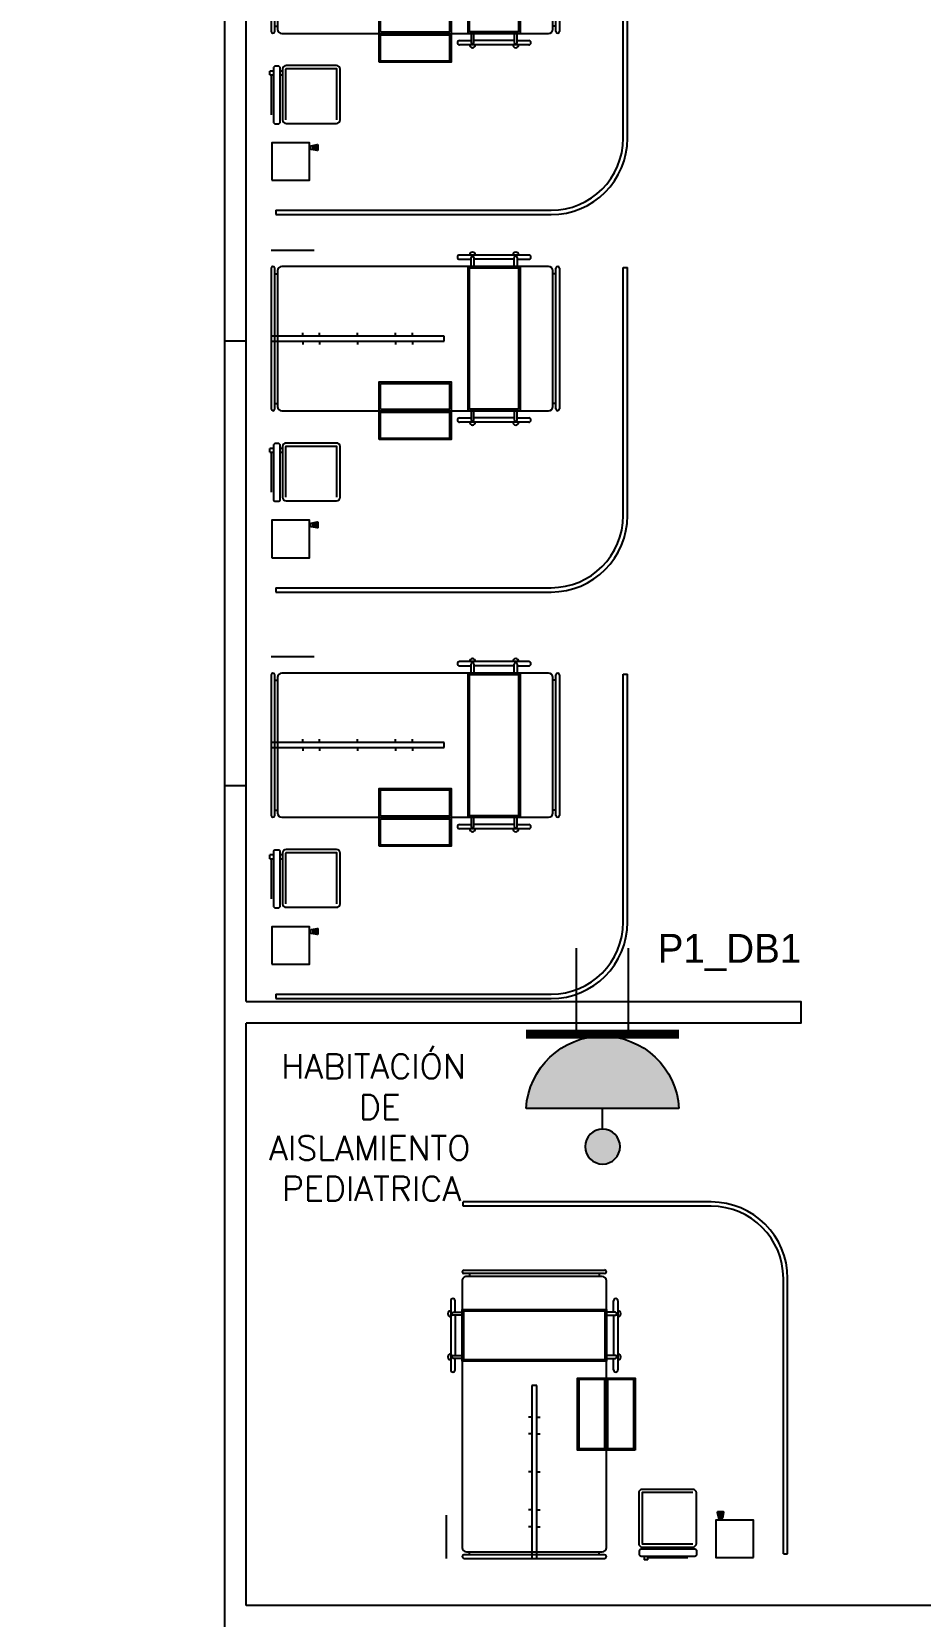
# Model space of a CAD drawing. Header units: metres. Extents: x -39 to 21688, y -24 to 9022.
# Drawn here: x 142.68 to 148.84, y 24.43 to 35.41 of the extents above; entities that cross this region are included whole.
import ezdxf

# ---------------------------------------------------------------- set-up
doc = ezdxf.new("R2010")
doc.units = ezdxf.units.M
doc.header["$MEASUREMENT"] = 0
for name, color, linetype in [('AN-TEXTO', 3, 'Continuous'), ('AR-MOBILIRIO', 1, 'Continuous'), ('AR-MUROS', 6, 'Continuous'), ('AR-PUERTAS', 2, 'Continuous'), ('AR-SUELO', 1, 'Continuous'), ('AR-VENTANAS', 2, 'Continuous')]:
    doc.layers.add(name, color=color, linetype=linetype)
doc.styles.add('REGULAR-2.5', font='romans.shx', dxfattribs={"height": 2.5})

# ---------------------------------------------------------------- blocks, each defined once
blk = doc.blocks.new('AR-CAMILLA 2')
at = {"layer": 'AR-MOBILIRIO'}
for p, q in [((-0.11, 0.319, 0), (-0.41, 0.319, 0)), ((1.377, 0.287, 0), (0.897, 0.287, 0)), ((0.897, 0.257, 0), (0.977, 0.257, 0)), ((0.977, 0.207, 0), (0.977, 0.27, 0)), ((0.997, 0.27, 0), (0.997, 0.207, 0)), ((1.277, 0.257, 0), (0.997, 0.257, 0)), ((1.277, 0.207, 0), (1.277, 0.27, 0)), ((1.297, 0.27, 0), (1.297, 0.207, 0)), ((1.297, 0.257, 0), (1.377, 0.257, 0)), ((-0.41, 0.195, 0), (-0.41, -0.78, 0)), ((-0.385, -0.78, 0), (-0.385, 0.195, 0)), ((-0.385, 0.157, 0), (-0.365, 0.157, 0)), ((-0.365, 0.177, 0), (-0.365, -0.763, 0)), ((1.515, 0.207, 0), (-0.335, 0.207, 0)), ((0.957, -0.793, 0), (0.957, 0.207, 0)), ((0.957, 0.207, 0), (1.317, 0.207, 0)), ((0.967, -0.783, 0), (0.967, 0.197, 0)), ((0.967, 0.197, 0), (1.307, 0.197, 0)), ((1.307, 0.197, 0), (1.307, -0.783, 0)), ((1.317, 0.207, 0), (1.317, -0.793, 0)), ((1.545, -0.763, 0), (1.545, 0.177, 0)), ((1.565, 0.157, 0), (1.545, 0.157, 0)), ((1.565, -0.78, 0), (1.565, 0.195, 0)), ((1.59, 0.195, 0), (1.59, -0.78, 0)), ((2.032, -1.52, 0), (2.032, 0.2, 0)), ((2.032, 0.2, 0), (2.062, 0.2, 0)), ((2.062, -1.52, 0), (2.062, 0.2, 0)), ((0.79, -0.275, 0), (-0.41, -0.275, 0)), ((-0.41, -0.275, 0), (-0.41, -0.31, 0)), ((-0.41, -0.31, 0), (0.79, -0.31, 0)), ((-0.19, -0.275, 0), (-0.19, -0.252, 0)), ((-0.19, -0.31, 0), (-0.19, -0.333, 0)), ((-0.073, -0.275, 0), (-0.073, -0.252, 0)), ((-0.073, -0.31, 0), (-0.073, -0.333, 0)), ((0.19, -0.275, 0), (0.19, -0.252, 0)), ((0.19, -0.31, 0), (0.19, -0.333, 0)), ((0.453, -0.275, 0), (0.453, -0.252, 0)), ((0.453, -0.31, 0), (0.453, -0.333, 0)), ((0.57, -0.275, 0), (0.57, -0.252, 0)), ((0.57, -0.31, 0), (0.57, -0.333, 0)), ((0.79, -0.31, 0), (0.79, -0.275, 0)), ((0.35, -0.603, 0), (0.83, -0.603, 0)), ((0.35, -0.783, 0), (0.35, -0.603, 0)), ((0.83, -0.783, 0), (0.83, -0.603, 0)), ((-0.385, -0.743, 0), (-0.365, -0.743, 0)), ((1.565, -0.743, 0), (1.545, -0.743, 0)), ((-0.335, -0.793, 0), (1.515, -0.793, 0)), ((0.34, -0.793, 0), (0.84, -0.793, 0)), ((0.35, -0.783, 0), (0.83, -0.783, 0)), ((0.35, -0.803, 0), (0.83, -0.803, 0)), ((0.35, -0.983, 0), (0.35, -0.803, 0)), ((0.83, -0.983, 0), (0.83, -0.803, 0)), ((0.897, -0.843, 0), (0.977, -0.843, 0)), ((1.377, -0.873, 0), (0.897, -0.873, 0)), ((1.317, -0.793, 0), (0.957, -0.793, 0)), ((1.307, -0.783, 0), (0.967, -0.783, 0)), ((0.977, -0.793, 0), (0.977, -0.856, 0)), ((0.997, -0.856, 0), (0.997, -0.793, 0)), ((1.277, -0.843, 0), (0.997, -0.843, 0)), ((1.277, -0.793, 0), (1.277, -0.856, 0)), ((1.297, -0.856, 0), (1.297, -0.793, 0)), ((1.297, -0.843, 0), (1.377, -0.843, 0)), ((0.35, -0.983, 0), (0.83, -0.983, 0)), ((-0.419, -1.081, 0), (-0.419, -1.054, 0)), ((-0.394, -1.054, 0), (-0.419, -1.054, 0)), ((-0.419, -1.081, 0), (-0.394, -1.081, 0)), ((-0.407, -1.358, 0), (-0.407, -1.081, 0)), ((-0.331, -1.054, 0), (-0.346, -1.054, 0)), ((-0.346, -1.081, 0), (-0.331, -1.081, 0)), ((-0.309, -1.042, 0), (-0.309, -1.392, 0)), ((0.044, -1.04, 0), (-0.306, -1.04, 0)), ((-0.134, -1.582, 0), (-0.144, -1.582, 0)), ((-0.144, -1.812, 0), (-0.144, -1.584, 0)), ((-0.134, -1.587, 0), (-0.144, -1.587, 0)), ((-0.119, -1.6, 0), (-0.119, -1.569, 0)), ((-0.114, -1.601, 0), (-0.114, -1.568, 0)), ((-0.109, -1.602, 0), (-0.109, -1.567, 0)), ((-0.104, -1.603, 0), (-0.104, -1.566, 0)), ((-0.099, -1.604, 0), (-0.099, -1.565, 0)), ((-0.094, -1.605, 0), (-0.094, -1.565, 0)), ((-0.089, -1.605, 0), (-0.089, -1.564, 0)), ((-0.378, -2.02, 0), (1.532, -2.02, 0)), ((-0.378, -2.02, 0), (-0.378, -2.05, 0)), ((-0.378, -2.05, 0), (1.532, -2.05, 0))]:
    blk.add_line(p, q, dxfattribs=at)
at = {"layer": 'AR-MOBILIRIO', "elevation": 0}
for points in [[(0.34, -0.993), (0.34, -0.593), (0.84, -0.593), (0.84, -0.993)], [(-0.404, -1.812), (-0.144, -1.812), (-0.144, -1.552), (-0.404, -1.552)]]:
    blk.add_lwpolyline(points, close=True, dxfattribs=at)
for points in [[(-0.394, -1.035), (-0.394, -1.406, 0.414214), (-0.379, -1.421), (-0.361, -1.421, 0.414214), (-0.346, -1.406), (-0.346, -1.035, 0.414214), (-0.361, -1.02), (-0.379, -1.02, 0.414214)], [(-0.331, -1.042), (-0.331, -1.392, 0.414214), (-0.306, -1.417), (0.044, -1.417, 0.414214), (0.069, -1.392), (0.069, -1.042, 0.414214), (0.044, -1.017), (-0.306, -1.017, 0.414214)], [(-0.131, -1.572), (-0.091, -1.564, -0.487928), (-0.085, -1.569), (-0.085, -1.6, -0.487928), (-0.091, -1.605), (-0.131, -1.598, -0.344151), (-0.134, -1.593), (-0.134, -1.576, -0.344151)]]:
    blk.add_lwpolyline(points, format="xyb", close=True, dxfattribs=at)
blk.add_lwpolyline([(0.047, -1.392), (0.047, -1.042)], dxfattribs=at)
at = {"layer": 'AR-MOBILIRIO'}
for centre, radius, start, end in [((0.897, 0.272, 0), 0.015, 90, 270), ((0.987, 0.287, 0), 0.02, 360, 180), ((0.987, 0.27, 0), 0.01, 360, 180), ((1.287, 0.287, 0), 0.02, 360, 180), ((1.287, 0.27, 0), 0.01, 360, 180), ((1.377, 0.272, 0), 0.015, 270, 90), ((-0.397, 0.195, 0), 0.0125, 360, 180), ((-0.335, 0.177, 0), 0.03, 90, 180), ((1.515, 0.177, 0), 0.03, 360, 90), ((1.578, 0.195, 0), 0.0125, 360, 180), ((-0.335, -0.763, 0), 0.03, 180, 270), ((1.515, -0.763, 0), 0.03, 270, 360), ((-0.397, -0.78, 0), 0.0125, 180, 360), ((0.897, -0.858, 0), 0.015, 90, 270), ((0.987, -0.873, 0), 0.02, 180, 360), ((0.987, -0.856, 0), 0.01, 180, 360), ((1.287, -0.873, 0), 0.02, 180, 360), ((1.287, -0.856, 0), 0.01, 180, 360), ((1.377, -0.858, 0), 0.015, 270, 90), ((1.578, -0.78, 0), 0.0125, 180, 360), ((-0.306, -1.042, 0), 0.0029, 90, 180), ((0.044, -1.042, 0), 0.0029, 360, 90), ((1.532, -1.52, 0), 0.5, 270, 360), ((1.532, -1.52, 0), 0.53, 270, 360)]:
    blk.add_arc(centre, radius, start, end, dxfattribs=at)
blk = doc.blocks.new('16A twin WP')
at = {"ltscale": 8}
h = blk.add_hatch(color=256, dxfattribs=at)
edge = h.paths.add_edge_path()
edge.add_ellipse((17.39, -0.95), major_axis=(0.17, 17.42), ratio=1, start_angle=273.7089, end_angle=447.4296, ccw=False)
edge.add_line((34.79, 0), (0, 0))
h = blk.add_hatch(color=256, dxfattribs=at)
edge = h.paths.add_edge_path()
edge.add_ellipse((17.39, -8.68), major_axis=(-2.81, 2.81), ratio=1, start_angle=0, end_angle=360)
for p, q in [((11.47, 16.91), (11.47, 36.51)), ((23.31, 16.91), (23.31, 36.51)), ((34.79, 0), (0, 0)), ((17.39, -4.7), (17.39, 0))]:
    blk.add_line(p, q, dxfattribs=at)
at = {"ltscale": 8, "const_width": 2}
blk.add_lwpolyline([(34.79, 16.91), (-0.01, 16.91)], dxfattribs=at)
at = {"ltscale": 8, "extrusion": (0, 0, -1)}
blk.add_ellipse((17.39, -0.95), major_axis=(0.17, 17.42), ratio=1, start_param=-1.525934, end_param=1.506063, dxfattribs=at)
at = {"ltscale": 8}
blk.add_ellipse((17.39, -8.68), major_axis=(-2.81, 2.81), ratio=1, start_param=3.926991, end_param=10.210176, dxfattribs=at)

msp = doc.modelspace()

# ---------------------------------------------------------------- linework, layer by layer
at = {"layer": 'AR-MUROS'}
for points in [[(144.01989, 46.29698), (144.01989, 13.40006), (144.16989, 13.40006), (144.16989, 13.68495)], [(144.16989, 34.78317), (144.16989, 43.39452)], [(144.16989, 28.68913), (144.16989, 34.63317), (144.16989, 43.39452)], [(144.16989, 28.68913), (144.16989, 34.63317)], [(144.16989, 28.68913), (148.01561, 28.68913), (148.01561, 28.53913), (144.16989, 28.53913)], [(144.16989, 24.50006), (144.16989, 28.53913)], [(149.86989, 26.49696), (149.86989, 24.50006), (148.73685, 24.50006), (144.16989, 24.50006)]]:
    msp.add_lwpolyline(points, dxfattribs=at)
at = {"layer": 'AR-PUERTAS'}
msp.add_circle((164.88265, 27.62249), 40.08066, dxfattribs=at)
at = {"layer": 'AR-VENTANAS'}
msp.add_lwpolyline([(144.16989, 33.26814), (144.01989, 33.26814), (144.01989, 30.1873), (144.16989, 30.1873)], close=True, dxfattribs=at)

# ---------------------------------------------------------------- block references
at = {"layer": 'AR-MUROS'}
for p in [(144.75177, 36.1951, 0), (144.75177, 33.57813, 0), (144.75177, 30.75889, 0)]:
    msp.add_blockref('AR-CAMILLA 2', p, dxfattribs=at)
at = {"layer": 'AR-MUROS', "rotation": 90}
msp.add_blockref('AR-CAMILLA 2', (145.8745, 25.2365, 0), dxfattribs=at)
at = {"layer": 'AR-SUELO', "xscale": 0.0304565344946113, "yscale": 0.0304565344946113, "zscale": 0.0304565344946113}
msp.add_blockref('16A twin WP', (146.11126, 27.94677), dxfattribs=at)

# ---------------------------------------------------------------- texts
at = {"layer": 'AN-TEXTO', "insert": (144.43829, 28.32352), "char_height": 0.1696598, "attachment_point": 1, "style": 'REGULAR-2.5'}
msp.add_mtext_dynamic_manual_height_columns('\\pi-0.02521;HABITACIÓN\\P\\pi0.51205;DE\\P\\pi-0.11004;AISLAMIENTO\\P\\pi-0.02117;PEDIATRICA', width=1.2987809, gutter_width=0.8483, heights=[1.25748], dxfattribs=at)
at = {"layer": 'AR-VENTANAS', "insert": (147.02311, 29.1571), "char_height": 0.2, "attachment_point": 1}
msp.add_mtext_dynamic_manual_height_columns('P1_DB1', width=3.1262579, gutter_width=1, heights=[0], dxfattribs=at)

doc.saveas('drawing.dxf')
